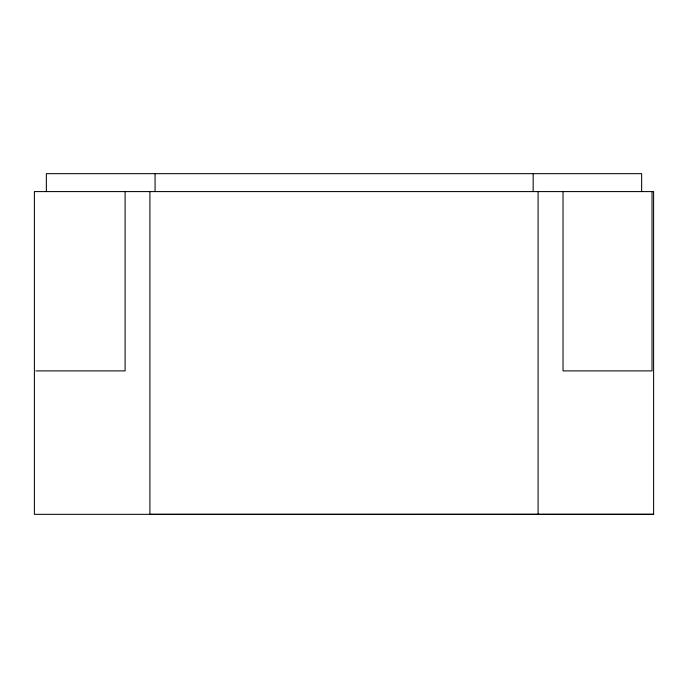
<?xml version="1.0" encoding="UTF-8"?>
<svg xmlns="http://www.w3.org/2000/svg" width="688" height="688" viewBox="0 0 688 688"><rect width="100%" height="100%" fill="white"/><g stroke="black" fill="none" stroke-linecap="round" stroke-linejoin="round"><path stroke-width="1.03" d="M35.965 370.892L125.104 370.892L125.104 191.591M653.6 514.289L34.4 514.34L34.4 191.591L653.6 191.591L653.6 514.34L149.907 514.34L149.907 191.591M652.026 191.591L652.026 370.892L563.025 370.892L563.025 191.591M641.646 191.591L641.646 173.66L46.354 173.66L46.354 191.591M538.093 191.591L538.093 514.289M533.166 173.66L533.166 191.591M155.075 173.66L155.075 191.591"/></g></svg>
